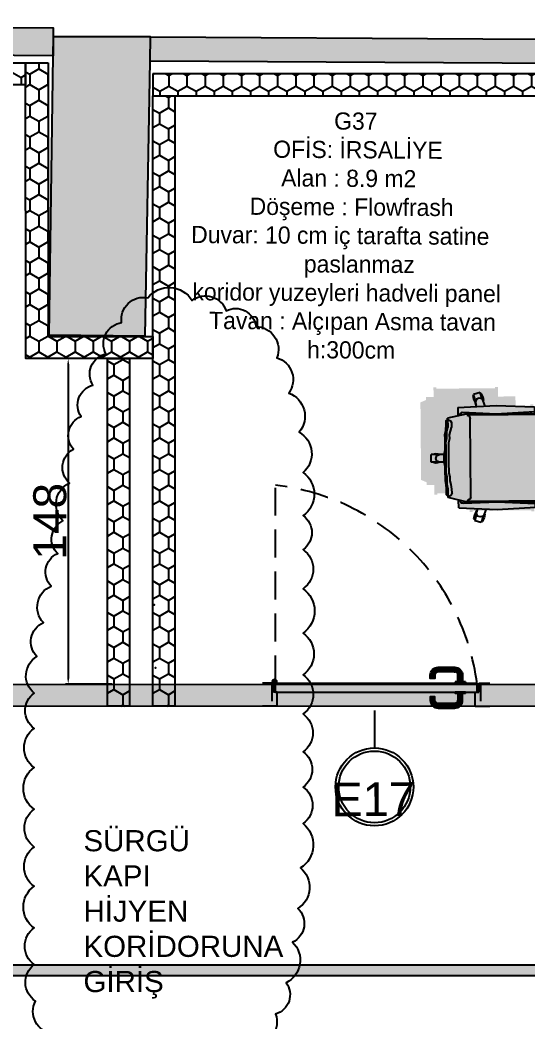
# Model space of a CAD drawing. Header units: millimetres. Extents: x 17474 to 44983, y -1049 to 14585.
# Drawn here: x 22517.2 to 22748.2, y 1526.8 to 1982.2 of the extents above; entities that cross this region are included whole.
import ezdxf

# ---------------------------------------------------------------- set-up
doc = ezdxf.new("R2010")
doc.units = ezdxf.units.MM
doc.linetypes.add('DASHED', pattern=[19.05, 12.7, -6.35])
for name, color, linetype in [('10 CM  SOĞUK ODA PANEL-PASLANMAZ KAPLAMA', 253, 'Continuous'), ('DUVARIC', 254, 'Continuous'), ('INT-HATCH-1', 254, 'Continuous'), ('INT-HATCH-5', 250, 'Continuous'), ('INT-TEFRIS2', 81, 'Continuous'), ('KOLON', 2, 'Continuous'), ('NOKTA', 7, 'Continuous'), ('SCHRAFFUR', 8, 'Continuous'), ('SOĞUK ODA KAPI', 42, 'Continuous'), ('TXT-YOO', 7, 'Continuous'), ('UMRISS03', 2, 'Continuous'), ('UMRISS05', 3, 'Continuous'), ('YAZI-1_OGE', 255, 'Continuous')]:
    doc.layers.add(name, color=color, linetype=linetype)
doc.layers.add('DÖŞEME', color=7, linetype='Continuous', lineweight=13, true_color=0x616161)
doc.layers.add('INT-ELE-1', color=7, linetype='Continuous', true_color=0x8f8f8f)
doc.styles.add('MEKAN', font='stylu.ttf', dxfattribs={"height": 13})
doc.styles.get("Standard").update_dxf_attribs({"font": 'arial.ttf'})
doc.styles.add('X_Roads$0$Standard', font='arial.ttf')
doc.dimstyles.new('ISO-25', dxfattribs={"dimtxt": 2.5, "dimasz": 2.5, "dimexe": 1.25, "dimexo": 0.625, "dimtad": 1, "dimtxsty": 'Standard', "dimcen": 2.5, "dimadec": 0, "dimazin": 0, "dimtfac": 1, "dimtmove": 0, "dimatfit": 3, "dimfxl": 1, "dimarcsym": 0})
pattern_1 = [(44.669988, (-17068.903, -6479.164), (-3.5151114, 3.5558391), []), (44.669988, (-17065.373, -6479.1844), (-3.5151114, 3.5558391), [2.4, -1])]

# ---------------------------------------------------------------- blocks, each defined once
blk = doc.blocks.new('misafir-personel_sandalye')
h = blk.add_hatch(color=252)
h.set_gradient(color1=(133, 133, 133), color2=(181, 181, 181), rotation=180, one_color=1, tint=0.71, name='INVCURVED')
h.paths.add_polyline_path([(28.19, -15.43), (23.8, -15.43), (24.07, -16.49), (24.47, -16.49), (25.53, -17.02), (25.53, -18.09), (25, -37.23), (26.06, -59.04), (28.19, -59.04), (29.26, -37.23)])
h.paths.add_polyline_path([(-29.79, -37.23), (-28.72, -59.04), (-26.06, -59.04), (-25, -37.23), (-26.06, -18.09), (-25.53, -17.02), (-24.23, -16.37), (-24.04, -15.43), (-28.72, -15.43)])
at = {"layer": 'INT-HATCH-1'}
h = blk.add_hatch(color=254, dxfattribs=at)
h.set_gradient(color1=(219, 208, 184), one_color=1, tint=1, name='INVCURVED')
h.paths.add_polyline_path([(22.34, -9.57), (21.81, -9.57), (21.81, -10.11), (20.74, -11.17), (19.68, -11.7), (17.55, -11.7), (14.89, -11.17), (12.77, -10.64), (10.64, -10.64), (8.51, -10.11), (6.38, -10.11), (4.26, -10.11), (2.13, -10.11), (0, -10.11), (-2.13, -10.11), (-4.79, -10.11), (-6.91, -10.11), (-9.04, -10.11), (-11.17, -10.64), (-13.3, -10.64), (-15.43, -11.17), (-17.55, -11.7), (-20.21, -11.7), (-21.28, -11.17), (-21.81, -10.11), (-22.34, -9.57), (-22.87, -9.57), (-25, -20.21), (-25, -20.71), (-24.48, -20.71), (-23.94, -21.81), (-22.34, -22.34), (22.34, -22.34), (23.4, -21.81), (23.94, -20.74), (24.47, -20.21), (25, -20.21)])
h.paths.add_polyline_path([(8.51, -8.51), (6.38, -8.51), (4.26, -8.51), (2.13, -8.51), (0, -8.51), (-2.13, -8.51), (-4.79, -8.51), (-6.91, -8.51), (-9.04, -8.51), (-11.17, -9.04), (-13.3, -9.04), (-15.43, -9.04), (-17.55, -9.57), (-22.34, -9.57), (-21.81, -10.11), (-21.28, -11.17), (-20.21, -11.7), (-17.55, -11.7), (-15.43, -11.17), (-13.3, -10.64), (-11.17, -10.64), (-9.04, -10.11), (-6.91, -10.11), (-4.79, -10.11), (-2.13, -10.11), (0, -10.11), (2.13, -10.11), (4.26, -10.11), (6.38, -10.11), (8.51, -10.11), (10.64, -10.64), (12.77, -10.64), (14.89, -11.17), (17.55, -11.7), (19.68, -11.7), (20.74, -11.17), (21.81, -10.11), (21.81, -9.57), (17.55, -9.57), (14.89, -9.04), (12.77, -9.04), (10.64, -9.04)])
h = blk.add_hatch(color=254, dxfattribs=at)
h.set_gradient(color1=(219, 208, 184), one_color=1, tint=1, name='HEMISPHERICAL')
h.paths.add_polyline_path([(-22.34, -22.34), (-23.94, -21.81), (-24.48, -20.71), (-24.5, -20.71), (-24.5, -67.55), (24.47, -67.55), (24.47, -20.21), (23.94, -20.74), (23.4, -21.81), (22.34, -22.34)])
at = {"layer": 'INT-HATCH-5'}
h = blk.add_hatch(dxfattribs=at)
h.set_pattern_fill('DOTS', color=256, scale=12, angle=-90, style=0)
h.set_pattern_definition([(90, (-1869.43385, -16193.69294), (0.75, 0.375), [0, -0.75])])
h.paths.add_polyline_path([(25.13, -58.32), (25.16, -68.28), (-24.84, -68.23), (-24.81, -58.32), (-30.31, -58.32), (-30.31, -56.72), (-29.58, -56.72), (-29.58, -48.24), (-34.84, -48.23), (-34.81, -38.32), (-40.31, -38.32), (-40.31, -36.72), (-39.58, -36.72), (-39.58, -3.26), (-40.31, -3.27), (-40.31, -1.67), (-34.84, -1.67), (-34.84, 2.68), (-33.18, 2.68), (-31.88, 5.81), (12.19, 5.81), (13.54, 2.68), (15.16, 2.68), (15.16, -1.67), (20.63, -1.67), (20.63, -3.27), (19.9, -3.26), (19.9, -14.19), (22.19, -14.19), (23.54, -17.32), (25.16, -17.32), (25.16, -21.67), (30.63, -21.67), (30.63, -23.27), (29.9, -23.26), (29.9, -56.71), (30.63, -56.71), (30.63, -58.32)])
at = {"color": 0, "linetype": 'Continuous'}
for p, q in [((-25.53, -17.02), (-26.06, -18.09)), ((-24.23, -16.37), (-25.53, -17.02)), ((-24.47, -16.49), (-24.47, -16.49)), ((-26.06, -18.09), (-26.06, -18.09))]:
    blk.add_line(p, q, dxfattribs=at)
for points in [[(2.13, 0), (-2.13, 0)], [(-2.13, -4.79), (-2.13, 0)], [(2.13, -4.79), (2.13, 0)], [(-2.13, -5.32), (-2.66, -2.66), (-2.13, -0.53)], [(-2.13, -0.53), (-2.13, -0.53)], [(2.13, -4.79), (2.13, -4.79), (1.6, -3.19), (0, -2.66), (-1.6, -3.19), (-2.13, -4.79)], [(-2.13, -7.45), (-2.13, -4.79)], [(2.13, -0.53), (2.13, -0.53)], [(2.13, -0.53), (2.13, -0.53)], [(2.13, -5.32), (2.66, -2.66), (2.13, -0.53)], [(2.13, -7.45), (2.13, -4.79)], [(2.13, -5.32), (2.13, -5.32)], [(-25, -20.21), (-22.87, -9.57)], [(-22.34, -9.57), (-22.87, -9.57)], [(-22.87, -9.57), (-17.55, -9.57)], [(-21.81, -10.11), (-22.34, -9.57)], [(-21.28, -8.51), (-21.81, -9.57)], [(-21.81, -10.11), (-21.28, -11.17), (-20.21, -11.7)], [(-21.28, -8.51), (-17.55, -8.51)], [(17.55, -8.51), (14.89, -8.51), (12.77, -7.98), (10.64, -7.98), (8.51, -7.98), (6.38, -7.98), (4.26, -7.98), (2.13, -7.45), (0, -7.45), (-2.13, -7.45), (-4.79, -7.98), (-6.91, -7.98), (-9.04, -7.98), (-11.17, -7.98), (-13.3, -7.98), (-15.43, -8.51), (-17.55, -8.51)], [(17.55, -9.57), (14.89, -9.04), (12.77, -9.04), (10.64, -9.04), (8.51, -8.51), (6.38, -8.51), (4.26, -8.51), (2.13, -8.51), (0, -8.51), (-2.13, -8.51), (-4.79, -8.51), (-6.91, -8.51), (-9.04, -8.51), (-11.17, -9.04), (-13.3, -9.04), (-15.43, -9.04), (-17.55, -9.57)], [(17.55, -11.7), (14.89, -11.17), (12.77, -10.64), (10.64, -10.64), (8.51, -10.11), (6.38, -10.11), (4.26, -10.11), (2.13, -10.11), (0, -10.11), (-2.13, -10.11), (-4.79, -10.11), (-6.91, -10.11), (-9.04, -10.11), (-11.17, -10.64), (-13.3, -10.64), (-15.43, -11.17), (-17.55, -11.7)], [(20.74, -8.51), (17.55, -8.51)], [(22.34, -9.57), (17.55, -9.57)], [(19.68, -11.7), (20.74, -11.17), (21.81, -10.11)], [(21.81, -9.57), (20.74, -8.51)], [(21.81, -9.57), (22.34, -9.57)], [(21.81, -9.57), (21.81, -10.11)], [(25, -20.21), (22.34, -9.57)], [(-28.72, -15.43), (-29.79, -37.23)], [(-28.72, -15.43), (-24.04, -15.43)], [(-20.21, -11.7), (-17.55, -11.7)], [(19.68, -11.7), (17.55, -11.7)], [(28.19, -15.43), (23.8, -15.43)], [(24.47, -16.49), (24.07, -16.49)], [(25.53, -18.09), (25.53, -18.09), (25.53, -17.02), (24.47, -16.49)], [(28.19, -15.43), (29.26, -37.23)], [(-26.06, -18.09), (-25, -37.23)], [(-25, -20.21), (-25, -20.21)], [(-25, -20.21), (-25, -68.09)], [(-24.5, -20.71), (-25, -20.71)], [(-24.5, -20.71), (-24.5, -67.55), (24.47, -67.55)], [(-24.47, -20.74), (-23.94, -21.81), (-22.34, -22.34)], [(22.34, -22.34), (-22.34, -22.34)], [(22.34, -22.34), (23.4, -21.81), (23.94, -20.74)], [(24.47, -20.21), (23.94, -20.74)], [(24.47, -20.21), (25, -20.21)], [(24.47, -20.21), (24.47, -67.55)], [(25.53, -18.09), (25, -37.23)], [(25, -20.21), (25, -68.09)], [(-37.23, -28.19), (-36.17, -24.47)], [(-33.51, -29.26), (-37.23, -28.19)], [(-36.7, -28.72), (-36.7, -28.34)], [(-32.16, -25.61), (-36.17, -24.47)], [(-35.64, -24.47), (-35.11, -23.94)], [(-35.64, -24.47), (-35.64, -24.47)], [(-35.11, -23.94), (-32.98, -24.47), (-30.32, -25.8)], [(-32.45, -29.79), (-33.51, -29.26), (-34.04, -27.66), (-33.51, -26.06), (-31.91, -25.53), (-31.38, -25.53)], [(-29.26, -26.06), (-31.38, -25.53)], [(-30.85, -25.53), (-30.85, -25.53)], [(28.72, -26.06), (30.85, -25.53)], [(34.57, -23.94), (32.45, -24.47), (29.79, -25.8)], [(30.32, -25.53), (30.32, -25.53)], [(31.91, -29.79), (32.98, -29.26), (33.51, -27.66), (32.98, -26.06), (31.38, -25.53), (30.85, -25.53)], [(31.63, -25.61), (35.64, -24.47)], [(32.98, -29.26), (36.7, -28.19)], [(35.11, -24.47), (34.57, -23.94)], [(35.11, -24.47), (35.11, -24.47)], [(36.7, -28.19), (35.64, -24.47)], [(36.17, -28.72), (36.17, -28.34)], [(-32.45, -30.32), (-34.57, -29.79), (-36.7, -28.72)], [(-29.48, -30.97), (-32.45, -29.79)], [(-32.07, -29.94), (-32.45, -30.32)], [(28.95, -30.97), (31.91, -29.79)], [(31.53, -29.94), (31.91, -30.32)], [(31.91, -30.32), (34.04, -29.79), (36.17, -28.72)], [(-29.79, -37.23), (-28.72, -59.04)], [(-25, -37.23), (-26.06, -59.04)], [(25, -37.23), (26.06, -59.04)], [(29.26, -37.23), (28.19, -59.04)], [(-25.96, -56.91), (-25, -56.91)], [(25.96, -56.91), (25, -56.91)], [(-28.72, -59.04), (-25, -59.04)], [(28.19, -59.04), (25, -59.04)], [(25, -68.09), (-25, -68.09)], [(-20.74, -70.21), (-23.4, -68.09)], [(-19.68, -68.09), (-20.74, -70.21)], [(-20.21, -69.68), (-18.62, -68.09)], [(20.21, -69.68), (18.62, -68.09)], [(19.68, -68.09), (20.74, -70.21)], [(20.74, -70.21), (23.4, -68.09)], [(-20.48, -69.68), (-20.21, -69.68), (-20.21, -69.68)], [(20.48, -69.68), (20.21, -69.68), (20.21, -69.68)]]:
    blk.add_lwpolyline(points, dxfattribs=at)
blk = doc.blocks.new('ET KAPI KOD')
at = {"layer": 'YAZI-1_OGE', "color": 6}
blk.add_line((15252, 7120.58), (15252, 7137.64), dxfattribs=at)
for radius in [17.7, 16.3]:
    blk.add_circle((15252, 7155.33), radius, dxfattribs=at)
blk = doc.blocks.new('A$C15972625')
at = {"layer": 'SCHRAFFUR'}
blk.add_line((2.92, 8.12), (2.92, 8.12), dxfattribs=at)
at = {"layer": 'UMRISS03'}
for p, q in [((4.23, 7.47), (4.23, 15.47)), ((14.52, 14.99), (14.52, 14.99)), ((14.52, 14.99), (14.52, 14.97)), ((16.21, 16.5), (15.96, 16.5)), ((99.22, 7.47), (99.22, 15.47)), ((6.7, 11.4), (5.05, 11.4)), ((5.05, 11.4), (5.05, 7.3)), ((11.14, 12), (15.79, 12)), ((11.14, 12), (11.14, 11.3)), ((11.14, 11.3), (15.79, 11.3)), ((15.79, 12), (15.79, 11.3)), ((96.7, 11.4), (98.35, 11.4)), ((97.55, 10.44), (98.35, 10.44)), ((97.95, 10.44), (97.95, 7.29)), ((98.35, 11.4), (98.35, 7.3)), ((11.14, 7.3), (15.79, 7.3)), ((11.14, 6.6), (11.14, 7.3)), ((11.14, 6.6), (15.79, 6.6)), ((15.79, 6.6), (15.79, 7.3)), ((14.52, 3.61), (14.52, 3.63)), ((14.52, 3.61), (14.52, 3.61)), ((16.21, 2.1), (15.96, 2.1))]:
    blk.add_line(p, q, dxfattribs=at)
for points in [[(14.52, 12), (14.52, 15, -0.414214), (16.02, 16.5), (23.52, 16.5, -0.414214), (25.02, 15), (25.02, 13.5), (27.12, 13.5), (27.12, 15, 0.414214), (23.52, 18.6), (16.02, 18.6, 0.414214), (12.42, 15), (12.42, 12)], [(14.52, 6.6), (14.52, 3.6, 0.414214), (16.02, 2.1), (23.52, 2.1, 0.414214), (25.02, 3.6), (25.02, 5.1), (27.12, 5.1), (27.12, 3.6, -0.414214), (23.52, 0), (16.02, 0, -0.414214), (12.42, 3.6), (12.42, 6.6)]]:
    blk.add_lwpolyline(points, format="xyb", dxfattribs=at)
at = {"layer": 'UMRISS03', "const_width": 1.1}
for points in [[(13.97, 12), (13.97, 15, -0.414214), (16.02, 17.05), (23.52, 17.05, -0.414214), (25.57, 15), (25.57, 14.05), (26.57, 14.05), (26.57, 15, 0.414214), (23.52, 18.05), (16.02, 18.05, 0.414214), (12.97, 15), (12.97, 12)], [(13.97, 6.6), (13.97, 3.6, 0.414214), (16.02, 1.55), (23.52, 1.55, 0.414214), (25.57, 3.6), (25.57, 4.55), (26.57, 4.55), (26.57, 3.6, -0.414214), (23.52, 0.55), (16.02, 0.55, -0.414214), (12.97, 3.6), (12.97, 6.6)]]:
    blk.add_lwpolyline(points, format="xyb", dxfattribs=at)
at = {"layer": 'UMRISS03'}
for centre, radius, start, end in [((16.02, 15), 1.5, 172.1998, 180.3411), ((23.52, 15), 3.6, 356.8113, 5.6465), ((16.02, 3.6), 1.5, 179.6589, 187.8002), ((23.52, 3.6), 3.6, 354.3535, 3.1887)]:
    blk.add_arc(centre, radius, start, end, dxfattribs=at)
at = {"layer": 'UMRISS05'}
for p, q in [((5.85, 17.7), (0.05, 17.7)), ((6.7, 17.7), (5.85, 17.7)), ((6.7, 17.7), (6.7, 11.4)), ((96.7, 17.7), (97.55, 17.7)), ((96.7, 17.7), (96.7, 11.4)), ((97.55, 17.7), (103.35, 17.7)), ((97.55, 11.3), (5.85, 11.3)), ((5.85, 11.3), (5.85, 7.3)), ((97.55, 11.3), (97.55, 7.3)), ((5.05, 7.3), (0, 7.3)), ((98.35, 7.3), (5.85, 7.3)), ((98.35, 7.3), (103.35, 7.3))]:
    blk.add_line(p, q, dxfattribs=at)
for radius in [0.9, 0.0984]:
    blk.add_circle((97.95, 6.38), radius, dxfattribs=at)
blk = doc.blocks.new('*D20198')
at = {"layer": 'Defpoints', "color": 0, "transparency": 16777216}
for p in [(22569.88, 1828.29), (22539.16, 1680.36), (22569.89, 1680.36)]:
    blk.add_point(p, dxfattribs=at)
at = {"layer": 'DUVARIC', "color": 0, "lineweight": -2, "transparency": 16777216}
for p, q in [((22559.16, 1828.29), (22537.91, 1828.29)), ((22539.16, 1825.79), (22539.16, 1682.86)), ((22559.16, 1680.36), (22537.91, 1680.36))]:
    blk.add_line(p, q, dxfattribs=at)
at = {"layer": 'DUVARIC', "color": 0, "transparency": 16777216}
for points in [[(22538.74, 1825.79), (22539.57, 1825.79), (22539.16, 1828.29)], [(22538.74, 1682.86), (22539.57, 1682.86), (22539.16, 1680.36)]]:
    blk.add_solid(points, dxfattribs=at)
at = {"layer": 'DUVARIC', "color": 0, "transparency": 16777216, "insert": (22530.87, 1754.32), "char_height": 15, "attachment_point": 5, "rotation": 90}
blk.add_mtext('148', dxfattribs=at)

msp = doc.modelspace()

# ---------------------------------------------------------------- hatches: boundary and pattern name
at = {"layer": '10 CM  SOĞUK ODA PANEL-PASLANMAZ KAPLAMA'}
h = msp.add_hatch(dxfattribs=at)
h.set_pattern_fill('HONEY', color=256, scale=1.5, angle=-90)
h.set_pattern_definition([(270, (10565.038, -4330.427), (4.124446, -7.14375), [4.7625, -9.525]), (30, (10565.038, -4330.427), (4.124446, 7.14375), [4.7625, -9.525]), (330, (10565.038, -4330.427), (8.248892, -2e-08), [-9.525, 4.7625])])
h.paths.add_polyline_path([(22206.84, 1962.78), (22519.75, 1962.78), (22519.75, 1952.78), (22206.84, 1952.78)])
h = msp.add_hatch(dxfattribs=at)
h.set_pattern_fill('HONEY', color=256, scale=1.5, angle=-90)
h.set_pattern_definition([(270, (-17068.903, -6479.164), (4.12444597, -7.14375), [4.7625, -9.525]), (30, (-17068.903, -6479.164), (4.124446, 7.14375), [4.7625, -9.525]), (330, (-17068.903, -6479.164), (8.24889196, -2e-08), [-9.525, 4.7625])])
h.paths.add_polyline_path([(22529.99, 1962.78), (22530.1, 1838.29), (22577.67, 1838.29), (22577.67, 1828.29), (22519.86, 1828.29), (22519.75, 1962.78)])
h = msp.add_hatch(dxfattribs=at)
h.set_pattern_fill('HONEY', color=256, scale=1.5, angle=-90)
h.set_pattern_definition([(270, (22840.6108, 9872.2384), (4.124446, -7.14375), [4.7625, -9.525]), (30, (22840.6108, 9872.2384), (4.124446, 7.14375), [4.7625, -9.525]), (330, (22840.6108, 9872.2384), (8.248892, -2e-08), [-9.525, 4.7625])])
h.paths.add_polyline_path([(22577.68, 1957.76), (22577.68, 1947.76), (23015.51, 1947.76), (23015.51, 1957.76)])
h = msp.add_hatch(dxfattribs=at)
h.set_pattern_fill('HONEY', color=256, scale=1.5, angle=-90)
h.set_pattern_definition([(270, (10141.261, -4303.7885), (4.124446, -7.14375), [4.7625, -9.525]), (30, (10141.261, -4303.7885), (4.124446, 7.14375), [4.7625, -9.525]), (330, (10141.261, -4303.7885), (8.248892, -2e-08), [-9.525, 4.7625])])
h.paths.add_polyline_path([(22577.67, 1670.36), (22577.67, 1947.76), (22587.67, 1947.76), (22587.67, 1670.36)])
h = msp.add_hatch(dxfattribs=at)
h.set_pattern_fill('HONEY', color=256, scale=1.5, angle=-90)
h.set_pattern_definition([(270, (10120.542, -4303.7885), (4.124446, -7.14375), [4.7625, -9.525]), (30, (10120.542, -4303.7885), (4.124446, 7.14375), [4.7625, -9.525]), (330, (10120.542, -4303.7885), (8.248892, -2e-08), [-9.525, 4.7625])])
h.paths.add_polyline_path([(22556.95, 1670.36), (22556.95, 1828.29), (22566.95, 1828.29), (22566.95, 1670.36)])
h = msp.add_hatch(dxfattribs=at)
h.set_pattern_fill('HONEY', color=256, scale=1.5)
h.set_pattern_definition([(0, (10225.847, -4303.7885), (7.14375, 4.124446), [4.7625, -9.525]), (120, (10225.847, -4303.7885), (-7.14375, 4.124446), [4.7625, -9.525]), (60, (10225.847, -4303.7885), (2e-08, 8.248892), [-9.525, 4.7625])])
h.paths.add_polyline_path([(23005.51, 1670.39), (20709.49, 1670.21), (20709.49, 1680.21), (23005.51, 1680.39)])
at = {"layer": 'DUVARIC'}
h = msp.add_hatch(dxfattribs=at)
h.set_pattern_fill('JIS_STN_2.5', color=256, scale=2, angle=-0.33)
h.set_pattern_definition(pattern_1)
h.paths.add_polyline_path([(21895.8, 1982.2), (22532.3, 1978.69), (22532.25, 1966), (21895.7, 1971.4)])
h = msp.add_hatch(dxfattribs=at)
h.set_pattern_fill('JIS_STN_2.5', color=256, scale=2, angle=-0.33)
h.set_pattern_definition(pattern_1)
h.paths.add_polyline_path([(22576.55, 1974.5), (23030.05, 1971.89), (23029.98, 1960.89), (22576.49, 1963.5)])
edge = h.paths.add_edge_path()
edge.add_line((22576.55, 1974.5), (23030.05, 1971.89))
at = {"layer": 'DÖŞEME'}
h = msp.add_hatch(color=59, dxfattribs=at)
h.dxf.hatch_style = 1
h.set_gradient(color1=(71, 72, 71), color2=(92, 102, 92), tint=1)
h.paths.add_polyline_path([(18816.57, 1552.75), (22985.02, 1552.75), (22985.02, 1547.74), (18816.57, 1547.74)])
at = {"layer": 'KOLON'}
h = msp.add_hatch(color=250, dxfattribs=at)
h.dxf.hatch_style = 1
h.set_gradient(color1=(51, 51, 51), color2=(91, 91, 91), tint=1)
h.paths.add_polyline_path([(22530.39, 1839.1), (22574.09, 1838.6), (22576.49, 1963.5), (22576.55, 1974.5), (22532.3, 1974.5), (22532.22, 1966)])

# ---------------------------------------------------------------- linework, layer by layer
at = {"color": 3, "linetype": 'DASHED'}
msp.add_line((22633.38, 1680.72), (22633.38, 1770.72), dxfattribs=at)
msp.add_arc((22621.71, 1667.18), 104.2, 7.274, 83.5699, dxfattribs=at)
at = {"layer": '10 CM  SOĞUK ODA PANEL-PASLANMAZ KAPLAMA'}
for points in [[(22206.84, 1962.78), (22519.75, 1962.78), (22519.75, 1952.78), (22206.84, 1952.78), (22206.84, 1962.78)], [(22529.99, 1962.78), (22530.1, 1838.29), (22577.67, 1838.29), (22577.67, 1828.29), (22519.86, 1828.29), (22519.75, 1962.78), (22529.99, 1962.78)], [(22577.68, 1957.76), (22577.68, 1947.76), (23015.51, 1947.76), (23015.51, 1957.76), (22577.68, 1957.76)], [(22577.67, 1670.36), (22577.67, 1947.76), (22587.67, 1947.76), (22587.67, 1670.36), (22577.67, 1670.36)], [(22556.95, 1670.36), (22556.95, 1828.29), (22566.95, 1828.29), (22566.95, 1670.36), (22556.95, 1670.36)], [(23005.51, 1670.39), (20709.49, 1670.21), (20709.49, 1680.21), (23005.51, 1680.39), (23005.51, 1670.39)]]:
    msp.add_lwpolyline(points, dxfattribs=at)
at = {"layer": 'DUVARIC'}
for points in [[(21895.8, 1982.2), (22532.3, 1978.69), (22532.25, 1966), (21895.7, 1971.4)], [(22576.55, 1974.5), (23030.05, 1971.89), (23029.98, 1960.89), (22576.49, 1963.5)]]:
    msp.add_lwpolyline(points, close=True, dxfattribs=at)
at = {"layer": 'DUVARIC', "color": 1}
msp.add_lwpolyline([(22532, 1521.48, -0.520567), (22524.28, 1536.3, -0.520567), (22524.28, 1536.3, -0.520567), (22523.69, 1552.91, -0.520567), (22523.69, 1552.91, -0.520567), (22523.69, 1569.51, -0.520567), (22523.69, 1569.51, -0.520567), (22523.69, 1588.49, -0.520567), (22523.69, 1588.49, -0.520567), (22523.69, 1606.28, -0.520567), (22523.69, 1606.28, -0.520567), (22523.69, 1623.48, -0.520567), (22523.69, 1623.48, -0.520567), (22523.69, 1642.45, -0.520567), (22523.69, 1642.45, -0.520567), (22523.69, 1660.24, -0.520567), (22523.69, 1660.24, -0.520567), (22523.69, 1676.26, -0.520567), (22523.69, 1676.26, -0.520567), (22524.88, 1692.86, -0.520567), (22524.88, 1692.86, -0.520567), (22527.84, 1708.28, -0.520567), (22527.84, 1708.28, -0.520567), (22531.4, 1724.88, -0.520567), (22531.4, 1724.88, -0.520567), (22534.37, 1739.71, -0.520567), (22534.37, 1739.71, -0.520567), (22536.75, 1754.53, -0.520567), (22536.75, 1754.53, -0.520567), (22539.71, 1771.73, -0.520567), (22539.71, 1771.73, -0.520567), (22541.49, 1787.15, -0.520567), (22541.49, 1787.15, -0.520567), (22545.05, 1801.98, -0.520567), (22545.05, 1801.98, -0.520567), (22550.4, 1816.21, -0.520567), (22550.4, 1816.21, -0.520567), (22556.33, 1830.44, -0.520567), (22556.33, 1830.44, -0.520567), (22563.45, 1844.67, -0.520567), (22563.45, 1844.67, -0.520567), (22575.32, 1855.94, -0.520567), (22575.32, 1855.94, -0.520567), (22595.5, 1854.75, -0.520567), (22595.5, 1854.75, -0.520567), (22610.93, 1850.01, -0.520567), (22610.93, 1850.01, -0.520567), (22624.58, 1842.89, -0.520567), (22624.58, 1842.89, -0.520567), (22634.08, 1828.66, -0.520567), (22634.08, 1828.66, -0.520567), (22639.42, 1812.65, -0.520567), (22639.42, 1812.65, -0.520567), (22644.17, 1794.86, -0.520567), (22644.17, 1794.86, -0.520567), (22645.95, 1776.48, -0.520567), (22645.95, 1776.48, -0.520567), (22645.95, 1756.91, -0.520567), (22645.95, 1756.91, -0.520567), (22645.95, 1741.49, -0.520567), (22645.95, 1741.49, -0.520567), (22645.95, 1723.7, -0.520567), (22645.95, 1723.7, -0.520567), (22645.95, 1703.53, -0.520567), (22645.95, 1703.53, -0.520567), (22645.95, 1684.56, -0.520567), (22645.95, 1684.56, -0.520567), (22645.95, 1666.77, -0.520567), (22645.95, 1666.77, -0.520567), (22645.95, 1649.57, -0.520567), (22645.95, 1649.57, -0.520567), (22645.95, 1633.56, -0.520567), (22645.95, 1633.56, -0.520567), (22645.95, 1616.95, -0.520567), (22645.95, 1616.95, -0.520567), (22644.76, 1596.79, -0.520567), (22644.76, 1596.79, -0.520567), (22643.57, 1578.41, -0.520567), (22643.57, 1578.41, -0.520567), (22641.2, 1562.99, -0.520567), (22641.2, 1562.99, -0.520567), (22638.23, 1544.61, -0.520567), (22638.23, 1544.61, -0.520567), (22633.48, 1530.37, -0.520567), (22633.48, 1530.37, -0.520567), (22623.39, 1516.14, -0.520567)], format="xyb", dxfattribs=at)
at = {"layer": 'INT-ELE-1'}
msp.add_lwpolyline([(18816.57, 1552.75), (22985.02, 1552.75), (22985.02, 1547.74), (18816.57, 1547.74)], close=True, dxfattribs=at)
at = {"layer": 'KOLON'}
msp.add_lwpolyline([(22530.39, 1839.1), (22574.09, 1838.6), (22576.49, 1963.5), (22576.55, 1974.5), (22532.3, 1974.5), (22532.22, 1966), (22530.39, 1839.1)], dxfattribs=at)
at = {"layer": 'NOKTA', "color": 3}
for p in [(22578.19, 1716.4), (22578.79, 1687.7)]:
    msp.add_point(p, dxfattribs=at)

# ---------------------------------------------------------------- block references
at = {"layer": 'DÖŞEME', "rotation": 180}
msp.add_blockref('ET KAPI KOD', (37930.42, 8788.95), dxfattribs=at)
at = {"layer": 'INT-TEFRIS2', "extrusion": (1.25831e-12, -1.06152e-09, 1), "xscale": -0.8000000000029105, "yscale": 0.8000000000029105, "zscale": 0.8000000000029105, "rotation": 90.48534915866747}
msp.add_blockref('misafir-personel_sandalye', (22704.2, 1782.94, 543.19), dxfattribs=at)
at = {"layer": 'SOĞUK ODA KAPI', "rotation": 180}
msp.add_blockref('A$C15972625', (22730.93, 1688.02), dxfattribs=at)

# ---------------------------------------------------------------- texts
at = {"layer": 'TXT-YOO', "style": 'MEKAN'}
for s, insert, char_height, width, attachment_point, rotation in [('\\pi88.61789;G37\\P\\pi60.98956;OFİS: İRSALİYE  \\P\\pi64.70113;Alan : 8.9 m2 \\P\\pi50.45728;Döşeme : Flowfrash\\P\\pi23.93385;Duvar: 10 cm iç tarafta satine \\P\\pi75.29051;paslanmaz\\P\\pi24.68473;koridor yuzeyleri hadveli panel  \\P\\pi32.37053;Tavan : Alçıpan Asma tavan\\P\\pi77.02924;h:300cm \\P\\pi99.71262;\\P\\pi97.7769; \\P\\pi93.90545;   ', (22571.5, 1940.81), 7.8, 199.4252, 1, 359.6197), ('\\pi140.88152;{\\f@Arial Unicode MS|b0|i0|c162|p34;\\H0.625x;E17}  \\P\\pi152.64709; \\P\\pi140.50622;   ', (22518.51, 1543.88), 24.4608, 317.435, 7, 0.3803)]:
    msp.add_mtext(s, dxfattribs=dict(at, insert=insert, char_height=char_height, width=width, attachment_point=attachment_point, rotation=rotation))
at = {"layer": 'YAZI-1_OGE', "insert": (22546.08, 1613.96), "char_height": 9.6, "attachment_point": 1, "style": 'X_Roads$0$Standard'}
msp.add_mtext_dynamic_manual_height_columns('{\\f@Arial Unicode MS|b0|i0|c162|p34;\\C1;SÜRGÜ KAPI\\fArial|b0|i0|c162|p34; HİJYEN KORİDORUNA GİRİŞ}', width=78.5715, gutter_width=50, heights=[0], dxfattribs=at)

# ---------------------------------------------------------------- dimensions: what is measured, and where the dimension line sits
at = {"layer": 'DUVARIC'}
dim = msp.add_linear_dim(base=(22539.16, 1680.36), p1=(22569.88, 1828.29), p2=(22569.89, 1680.36), angle=90, dimstyle='ISO-25', override={"dimtxt": 15, "dimdec": 0, "dimtdec": 0, "dimfxl": 20, "dimfxlon": 1}, dxfattribs=at)
dim.commit()
dim.dimension.update_dxf_attribs({"geometry": '*D20198', "text_midpoint": (22530.87, 1754.32)})

doc.saveas('drawing.dxf')
